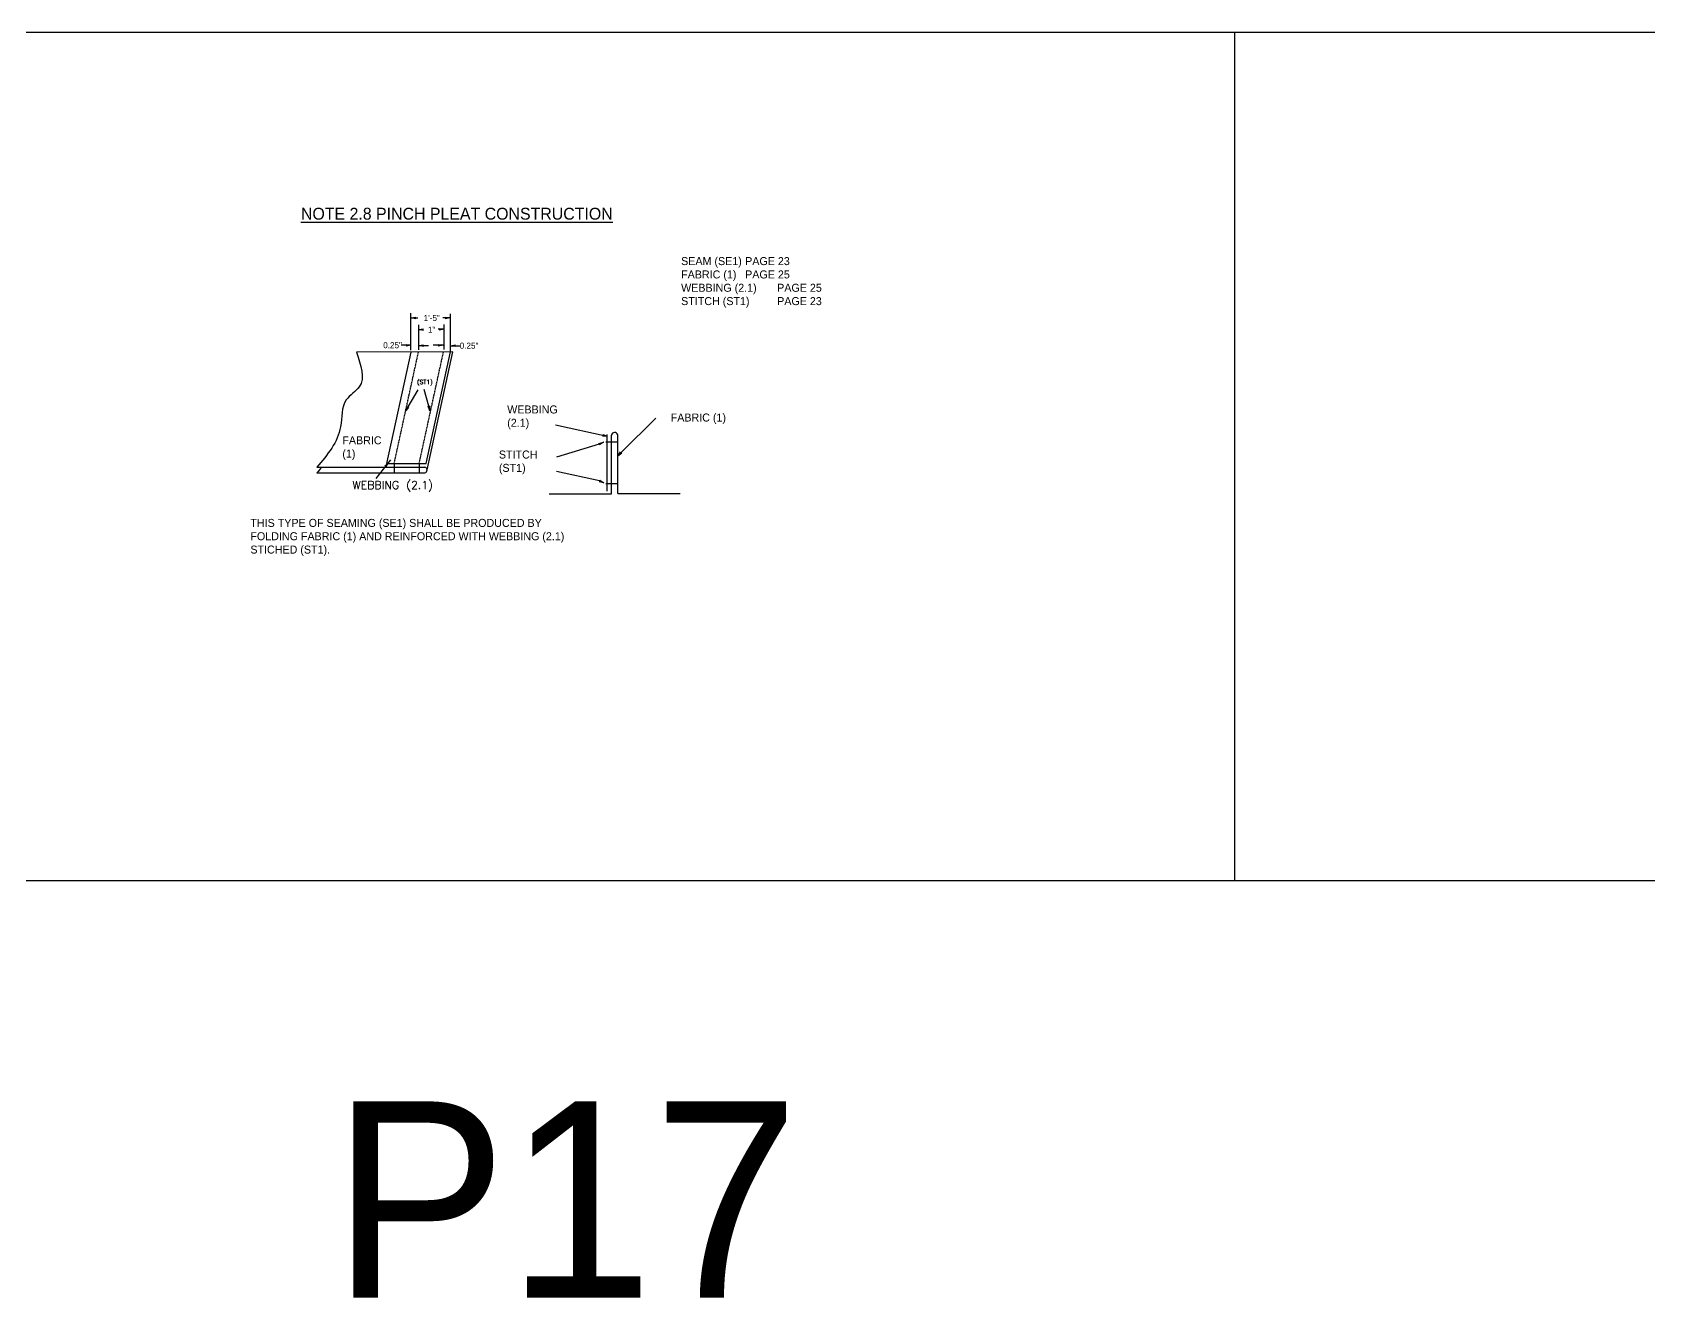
# Model space of a CAD drawing. Header units: inches. Extents: x 1631 to 16634, y 11819 to 13981.
# Drawn here: x 5936 to 6602, y 11824 to 12346 of the extents above; entities that cross this region are included whole.
import ezdxf

# ---------------------------------------------------------------- set-up
doc = ezdxf.new("R2010")
doc.units = ezdxf.units.IN
doc.header["$MEASUREMENT"] = 0
doc.linetypes.add('HIDDEN', pattern=[0.375, 0.25, -0.125])
for name, color, linetype in [('DIMENSION', 7, 'Continuous'), ('Object', 7, 'Continuous'), ('PEN1', 5, 'Continuous'), ('STECH', 7, 'HIDDEN'), ('TEXT', 7, 'Continuous')]:
    doc.layers.add(name, color=color, linetype=linetype)
doc.styles.add('style1', font='txt.shx')
doc.dimstyles.get("Standard").update_dxf_attribs({"dimtxt": 2.5, "dimasz": 3.5, "dimexe": 0.18, "dimexo": 0.0625, "dimgap": 0.09, "dimtad": 0, "dimtih": 1, "dimtoh": 1, "dimdec": 4, "dimzin": 0, "dimdsep": 46, "dimlunit": 3, "dimtxsty": 'Standard', "dimcen": 0.09, "dimadec": 0, "dimazin": 0, "dimtfac": 1, "dimtdec": 4, "dimtofl": 0, "dimtmove": 0, "dimatfit": 3, "dimfxl": 0, "dimtolj": 1, "dimtzin": 0, "dimarcsym": 0})

# ---------------------------------------------------------------- blocks, each defined once
blk = doc.blocks.new('_OPEN')
at = {"color": 0, "linetype": 'ByBlock'}
for p, q in [((-1, 0.17), (0, 0)), ((0, 0), (-1, -0.17)), ((0, 0), (-1, 0))]:
    blk.add_line(p, q, dxfattribs=at)

msp = doc.modelspace()

# ---------------------------------------------------------------- linework, layer by layer
at = {"layer": 'DIMENSION'}
for p, q in [((6109.06873, 12213.73636), (6069.38746, 12213.67369)), ((6081.88836, 12167.70978), (6091.89595, 12213.70924)), ((6098.13985, 12167.70978), (6108.15302, 12213.73492)), ((6098.51134, 12165.08257), (6109.09641, 12213.73641)), ((6053.12547, 12166.27223), (6097.58873, 12166.27223)), ((6053.12547, 12163.8929), (6097.58873, 12163.8929)), ((6081.88836, 12167.70978), (6098.13985, 12167.70978))]:
    msp.add_line(p, q, dxfattribs=at)
msp.add_spline([(6069.38746, 12213.67369), (6070.52508, 12199.31579), (6065.1962, 12193.99118), (6062.85149, 12182.91597), (6053.12547, 12166.27223)], degree=3, dxfattribs=at)
msp.add_open_spline([(6055.12277, 12166.27223), (6054.46501, 12165.47565), (6053.79524, 12164.68427), (6053.12547, 12163.8929)], degree=3, dxfattribs=at)
at = {"layer": 'Object'}
for p, q in [((6174.54035, 12155.17381), (6174.54035, 12179.43448)), ((6177.10275, 12155.30141), (6177.10275, 12179.56208)), ((6148.81171, 12155.17381), (6174.54035, 12155.17381)), ((6177.10275, 12155.30141), (6202.83139, 12155.30141))]:
    msp.add_line(p, q, dxfattribs=at)
msp.add_arc((6175.83639, 12179.20017), 1.31706, 15.94937442, 169.75238945, dxfattribs=at)
at = {"layer": 'PEN1'}
msp.add_line((6172.82049, 12156.29747), (6172.82049, 12179.64917), dxfattribs=at)
at = {"layer": 'STECH', "ltscale": 0.015}
for p, q in [((6084.94808, 12167.70978), (6094.95672, 12213.71408)), ((6095.25735, 12167.70978), (6105.26953, 12213.73036))]:
    msp.add_line(p, q, dxfattribs=at)
at = {"layer": 'STECH'}
for p, q in [((6172.15566, 12176.63601), (6176.88748, 12176.63601)), ((6173.26467, 12176.63601), (6174.54035, 12176.63601)), ((6172.15566, 12159.46761), (6176.88748, 12159.46761))]:
    msp.add_line(p, q, dxfattribs=at)
at = {"layer": 'TEXT'}
for p, q in [((5831.41637, 12345.62554), (6431.41637, 12345.62554)), ((6431.41637, 12345.62554), (6431.41637, 11995.62554)), ((6431.41637, 12345.62554), (7031.41637, 12345.62554)), ((6431.41637, 12345.62554), (6431.41637, 11995.62554)), ((6091.86827, 12214.42511), (6091.86827, 12229.76301)), ((6093.86827, 12227.76301), (6094.74327, 12227.76301)), ((6095.08842, 12214.60497), (6095.08842, 12224.99732)), ((6103.51477, 12223.10976), (6103.09026, 12223.10976)), ((6105.9485, 12227.76301), (6105.0735, 12227.76301)), ((6105.51477, 12214.71741), (6105.51477, 12225.10976)), ((6108.23833, 12214.12704), (6108.23833, 12229.46495)), ((6089.86827, 12216.52259), (6087.86827, 12216.52259)), ((6091.86827, 12214.42511), (6091.86827, 12218.52259)), ((6096.36827, 12222.81745), (6096.86042, 12222.81745)), ((6097.08842, 12216.40511), (6099.08842, 12216.40511)), ((6103.08842, 12216.51181), (6101.08842, 12216.51181)), ((6105.51477, 12214.71741), (6105.51477, 12218.9216)), ((6108.23833, 12214.12704), (6108.23833, 12218.33122)), ((6110.23833, 12216.33122), (6112.23833, 12216.33122)), ((6090.67784, 12191.06615), (6094.84237, 12198.16793)), ((6099.23079, 12191.40154), (6097.33244, 12198.28658)), ((6151.46182, 12183.61968), (6172.82049, 12178.94567)), ((6192.86644, 12186.47325), (6178.50935, 12172.26537)), ((6169.4453, 12175.71386), (6151.92959, 12170.39451)), ((6169.59267, 12160.52058), (6151.86721, 12164.47333)), ((5831.41637, 11995.62554), (6431.41637, 11995.62554)), ((6431.41637, 11995.62554), (7031.41637, 11995.62554))]:
    msp.add_line(p, q, dxfattribs=at)
at = {"layer": 'TEXT', "ltscale": 0.015}
for p, q in [((6084.94808, 12167.70978), (6084.94808, 12163.8929)), ((6095.25735, 12167.70978), (6095.25735, 12163.8929))]:
    msp.add_line(p, q, dxfattribs=at)
at = {"layer": 'TEXT'}
msp.add_arc((6097.28303, 12165.08257), 1.22832, 284.41123533, 75.58876467, dxfattribs=at)

# ---------------------------------------------------------------- block references
at = {"layer": 'TEXT', "yscale": 2, "zscale": 2}
for p, xscale, rotation in [((6091.86827, 12227.76301), 2, 180), ((6095.08842, 12222.99732), 2, 180), ((6095.08842, 12216.40511), 2, 180), ((6108.23833, 12216.33122), 2, 180), ((6089.65549, 12189.3472), 2.000000000000045, 239.2579103211373), ((6099.6799, 12189.45262), 2.000000000000104, 282.976933005789), ((6171.29428, 12176.47627), 2.000000000000007, 22.40829021790862), ((6172.82049, 12178.94567), 2.000000000000007, 347.5613240060517), ((6177.18732, 12170.76463), 2.000000000000007, 228.6224885519886), ((6171.42044, 12159.70864), 2.000000000000007, 336.0479193936745)]:
    msp.add_blockref('_OPEN', p, dxfattribs=dict(at, xscale=xscale, rotation=rotation))
at = {"layer": 'TEXT', "xscale": 2, "yscale": 2, "zscale": 2}
for p in [(6105.51477, 12223.10976), (6107.9485, 12227.76301), (6091.86827, 12216.52259), (6105.08842, 12216.51181)]:
    msp.add_blockref('_OPEN', p, dxfattribs=at)

# ---------------------------------------------------------------- texts
at = {"layer": 'DIMENSION', "linetype": 'Continuous', "char_height": 3.3, "attachment_point": 1}
for s, insert, width in [('WEBBING (2.1)', (6131.55654, 12191.67775), 19.9441576), ('FABRIC (1)', (6198.96135, 12188.34373), 24.3140945), ('FABRIC (1)', (6063.58433, 12178.94104), 15.2229492), ('STITCH (ST1)', (6128.12342, 12173.07763), 19.9441576)]:
    msp.add_mtext(s, dxfattribs=dict(at, insert=insert, width=width))
at = {"layer": 'TEXT', "ltscale": 0.015, "style": 'style1'}
for s, height, p in [('(ST1)', 1.791136, (6094.3889, 12200.44749)), ('WEBBING (2.1)', 3.3, (6067.76109, 12157.20453))]:
    msp.add_text(s, height=height, dxfattribs=at).set_placement(p)
at = {"layer": 'TEXT'}
msp.add_text('P17', height=80.977854, dxfattribs=at).set_placement((6059.25188, 11823.56976))
at = {"layer": 'TEXT', "char_height": 3.3, "attachment_point": 1}
for s, insert, width in [('\\pt91.8192;{\\C0;     \\H1.485x;   \\LNOTE 2.8 PINCH PLEAT CONSTRUCTION}', (6034.92803, 12273.23374), 196.0566207), ('SEAM (SE1)^IPAGE 23\\PFABRIC (1)^IPAGE 25\\PWEBBING (2.1)^IPAGE 25\\PSTITCH (ST1)^IPAGE 23', (6203.26917, 12252.88274), 210.3834797), ('\\pt91.8192;{\\H1x;\\C0;THIS TYPE OF SEAMING (SE1) SHALL BE PRODUCED BY FOLDING FABRIC (1) AND REINFORCED WITH WEBBING (2.1) STICHED (ST1).\\C256;}', (6025.66333, 12144.86921), 137.8039044)]:
    msp.add_mtext(s, dxfattribs=dict(at, insert=insert, width=width))
at = {"layer": 'TEXT', "char_height": 2.5, "attachment_point": 5}
for s, insert in [('1\'-5"', (6100.4485, 12227.76301)), ('1"', (6100.3923, 12222.90739)), ('0.25"', (6084.28493, 12216.52259)), ('0.25"', (6115.82166, 12216.33122))]:
    msp.add_mtext(s, dxfattribs=dict(at, insert=insert))

# ---------------------------------------------------------------- leaders
at = {"layer": 'DIMENSION'}
msp.add_leader([(6083.45201, 12169.22833), (6077.45484, 12161.47909)], dimstyle='Standard', override={"dimgap": 0.09, "dimtad": 0}, dxfattribs=at)

doc.saveas('drawing.dxf')
